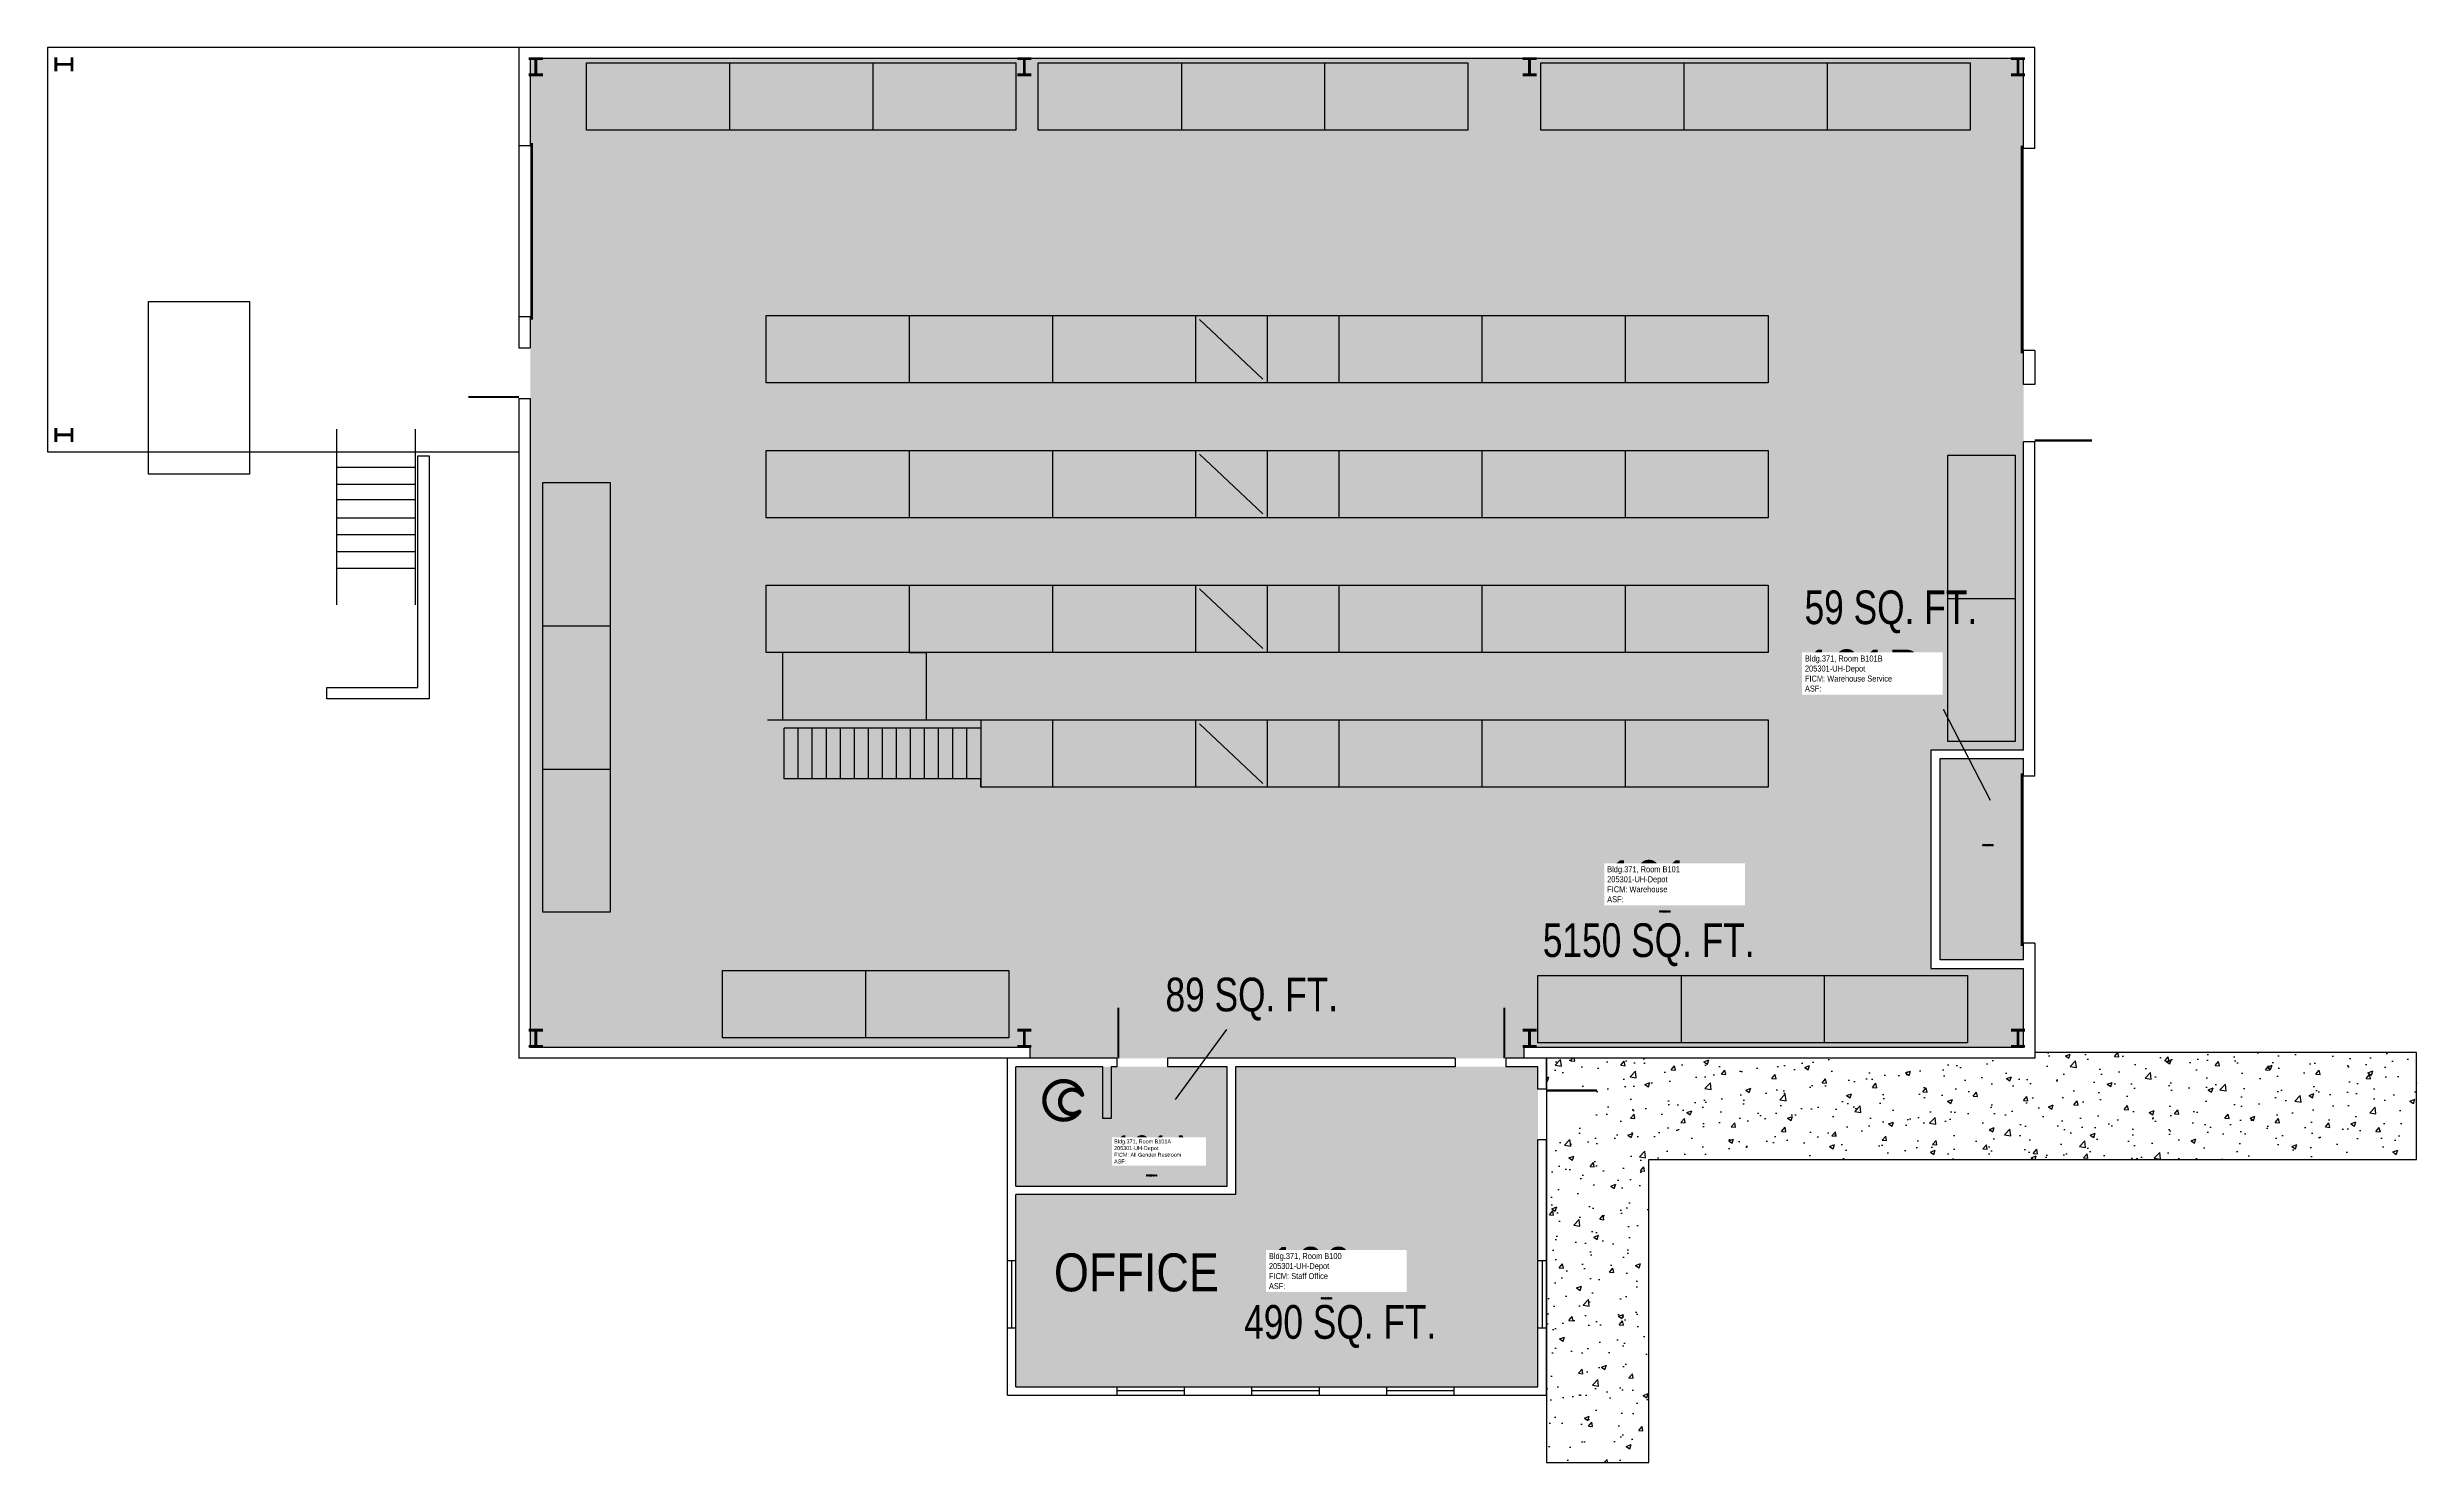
# Model space of a CAD drawing. Header units: inches. Extents: x 0 to 1688, y -48 to 960.
import ezdxf
from ezdxf.enums import TextEntityAlignment as Align

# ---------------------------------------------------------------- set-up
doc = ezdxf.new("R2010")
doc.units = ezdxf.units.IN
doc.header["$LTSCALE"] = 10
doc.header["$MEASUREMENT"] = 0
doc.layers.get('0').update_dxf_attribs({"linetype": 'CONTINUOUS'})
for name, color, linetype in [('A-DOOR', 2, 'CONTINUOUS'), ('A-FLOR', 3, 'CONTINUOUS'), ('A-GLAZ', 1, 'CONTINUOUS'), ('A-GLAZ-SILL', 2, 'CONTINUOUS'), ('A-IDEN-ICON', 4, 'CONTINUOUS'), ('A-IDEN-RNUM', 7, 'CONTINUOUS'), ('A-IDEN-SNUM', 4, 'CONTINUOUS'), ('A-IDEN-TEXT', 4, 'CONTINUOUS'), ('A-IDEN-VNUM', 4, 'CONTINUOUS'), ('A-SITE', 3, 'CONTINUOUS'), ('A-WALL', 5, 'CONTINUOUS'), ('AREA-TEXT', 3, 'CONTINUOUS'), ('Rooms-Category-Color', 7, 'CONTINUOUS'), ('Rooms-College-Color', 7, 'CONTINUOUS'), ('Rooms-Department-Color', 7, 'CONTINUOUS'), ('Rooms-Division-Color', 7, 'CONTINUOUS'), ('Rooms-Information', 7, 'CONTINUOUS')]:
    doc.layers.add(name, color=color, linetype=linetype)
doc.styles.add('AREA', font='arial.ttf', dxfattribs={"width": 0.75, "height": 24})
doc.styles.add('ROOMSNUMBER', font='TXT.SHX', dxfattribs={"height": 1})
doc.styles.add('ROOMVNUMBER', font='arial.ttf', dxfattribs={"width": 0.85, "height": 30})
doc.styles.add('TEXT', font='arial.ttf', dxfattribs={"width": 0.85, "height": 30})

# ---------------------------------------------------------------- blocks, each defined once
blk = doc.blocks.new('CPBATH')
at = {"const_width": 0.0127}
for points in [[(0.0571, 0.0168, 0.861492), (-0.0551, 0, 1)], [(-0.0551, 0, 0.726902), (0.0487, -0.0337, 1)], [(0.0571, 0.0168, 0.729002), (-0.0084, -0.0042, 1)], [(-0.0084, -0.0042, 0.609468), (0.0487, -0.0337, 1)]]:
    blk.add_lwpolyline(points, format="xyb", dxfattribs=at)
at = {"const_width": 0.00637}
for points in [[(0.0544, 0.0152, 1), (0.0599, 0.0184, 1)], [(0.0459, -0.0353, 1), (0.0515, -0.0321, 1)]]:
    blk.add_lwpolyline(points, format="xyb", close=True, dxfattribs=at)

msp = doc.modelspace()

# ---------------------------------------------------------------- hatches: boundary and pattern name
at = {"layer": 'A-SITE', "transparency": 33554559}
h = msp.add_hatch(dxfattribs=at)
h.set_pattern_fill('AR-CONC', color=256, scale=5)
h.paths.add_polyline_path([(1688, 244), (1416, 244), (1416, 240), (1068, 240), (1068, 217), (1104, 217, -0.40813), (1068, 181.7), (1068, -48), (1141, -48), (1141, 168), (1688, 168)])
at = {"layer": 'Rooms-Category-Color', "true_color": 0xe3c5e1}
for points in [[(1408, 459.5), (1342, 459.5), (1342, 304), (1408, 304), (1408, 248), (1052, 248), (1052, 240), (700, 240), (700, 248), (344, 248), (344, 952), (1408, 952)], [(1348.5, 453.5), (1348.5, 310), (1408, 310), (1408, 453.5)]]:
    msp.add_hatch(color=254, dxfattribs=at).paths.add_polyline_path(points)
at = {"layer": 'Rooms-Category-Color', "true_color": 0xadadad}
msp.add_hatch(color=253, dxfattribs=at).paths.add_polyline_path([(690, 234), (840.5, 234), (840.5, 149), (690, 149)])
at = {"layer": 'Rooms-Category-Color', "true_color": 0xfa9ba3}
msp.add_hatch(color=241, dxfattribs=at).paths.add_polyline_path([(846.5, 234), (1062, 234), (1062, 6), (690, 6), (690, 143), (846.5, 143)])
at = {"layer": 'Rooms-College-Color', "true_color": 0xadadad}
for points in [[(1408, 459.5), (1342, 459.5), (1342, 304), (1408, 304), (1408, 248), (1052, 248), (1052, 240), (700, 240), (700, 248), (344, 248), (344, 952), (1408, 952)], [(1348.5, 453.5), (1348.5, 310), (1408, 310), (1408, 453.5)], [(690, 234), (840.5, 234), (840.5, 149), (690, 149)], [(846.5, 234), (1062, 234), (1062, 6), (690, 6), (690, 143), (846.5, 143)]]:
    msp.add_hatch(color=253, dxfattribs=at).paths.add_polyline_path(points)
at = {"layer": 'Rooms-Department-Color', "true_color": 0x604aed}
for points in [[(1408, 459.5), (1342, 459.5), (1342, 304), (1408, 304), (1408, 248), (1052, 248), (1052, 240), (700, 240), (700, 248), (344, 248), (344, 952), (1408, 952)], [(1348.5, 453.5), (1348.5, 310), (1408, 310), (1408, 453.5)], [(846.5, 234), (1062, 234), (1062, 6), (690, 6), (690, 143), (846.5, 143)]]:
    msp.add_hatch(color=173, dxfattribs=at).paths.add_polyline_path(points)
at = {"layer": 'Rooms-Department-Color', "true_color": 0xacacac}
msp.add_hatch(color=253, dxfattribs=at).paths.add_polyline_path([(690, 234), (840.5, 234), (840.5, 149), (690, 149)])
at = {"layer": 'Rooms-Division-Color', "true_color": 0x604aed}
for points in [[(1408, 459.5), (1342, 459.5), (1342, 304), (1408, 304), (1408, 248), (1052, 248), (1052, 240), (700, 240), (700, 248), (344, 248), (344, 952), (1408, 952)], [(1348.5, 453.5), (1348.5, 310), (1408, 310), (1408, 453.5)], [(846.5, 234), (1062, 234), (1062, 6), (690, 6), (690, 143), (846.5, 143)]]:
    msp.add_hatch(color=173, dxfattribs=at).paths.add_polyline_path(points)
at = {"layer": 'Rooms-Division-Color', "true_color": 0xadadad}
msp.add_hatch(color=253, dxfattribs=at).paths.add_polyline_path([(690, 234), (840.5, 234), (840.5, 149), (690, 149)])

# ---------------------------------------------------------------- linework, layer by layer
at = {"layer": 'A-DOOR', "const_width": 2}
for points in [[(345, 766), (345, 892)], [(1407, 890), (1407, 742)], [(1407, 443), (1407, 320)]]:
    msp.add_lwpolyline(points, dxfattribs=at)
at = {"layer": 'A-DOOR'}
for points in [[(336, 711, 1.5, 1.5, 0), (300, 711, 0, 0, 0), (300, 711.8, 0, 0, -0.414214), (337.5, 746.2, 0, 0, -0.414214)], [(1415.8, 680.1, 1.71, 1.71, 0), (1456.8, 680.1, 0, 0, 0), (1456.8, 681, 0, 0, 0.414214), (1414.1, 720.3, 0, 0, 0.414214)], [(763, 240, 1.5, 1.5, 0), (763, 276, 0, 0, 0), (763.8, 276, 0, 0, -0.414214), (798.2, 238.5, 0, 0, -0.414214)], [(1038, 240, 1.5, 1.5, 0), (1038, 276, 0, 0, 0), (1037.2, 276, 0, 0, 0.414214), (1002.8, 238.5, 0, 0, 0.414214)], [(1068, 217, 1.5, 1.5, 0), (1104, 217, 0, 0, 0), (1104, 216.2, 0, 0, -0.414214), (1066.5, 181.8, 0, 0, -0.414214)]]:
    msp.add_lwpolyline(points, format="xyseb", dxfattribs=at)
at = {"layer": 'A-FLOR'}
for p, q in [((384, 949), (690, 949)), ((384, 901), (384, 949)), ((486, 949), (486, 901)), ((588, 949), (588, 901)), ((690, 949), (690, 901)), ((706, 949), (1012, 949)), ((706, 901), (706, 949)), ((808, 949), (808, 901)), ((910, 949), (910, 901)), ((1012, 949), (1012, 901)), ((1064, 949), (1370, 949)), ((1064, 901), (1064, 949)), ((1166, 949), (1166, 901)), ((1268, 949), (1268, 901)), ((1370, 949), (1370, 901)), ((690, 901), (384, 901)), ((1012, 901), (706, 901)), ((1370, 901), (1064, 901)), ((512, 769), (1226, 769)), ((512, 721), (512, 769)), ((614, 769), (614, 721)), ((716, 769), (716, 721)), ((818, 769), (818, 721)), ((866, 723.8), (820.8, 766.3)), ((869, 769), (869, 721)), ((920, 769), (920, 721)), ((1022, 769), (1022, 721)), ((1124, 769), (1124, 721)), ((1226, 769), (1226, 721)), ((1226, 721), (512, 721)), ((512, 673), (1226, 673)), ((512, 625), (512, 673)), ((614, 673), (614, 625)), ((716, 673), (716, 625)), ((818, 673), (818, 625)), ((866, 627.8), (820.8, 670.3)), ((869, 673), (869, 625)), ((920, 673), (920, 625)), ((1022, 673), (1022, 625)), ((1124, 673), (1124, 625)), ((1226, 673), (1226, 625)), ((1354, 465.5), (1354, 669.5)), ((1354, 669.5), (1402, 669.5)), ((1402, 669.5), (1402, 465.5)), ((353, 344), (353, 650)), ((353, 650), (401, 650)), ((401, 650), (401, 344)), ((1226, 625), (512, 625)), ((512, 577), (1226, 577)), ((512, 529), (512, 577)), ((614, 577), (614, 529)), ((716, 577), (716, 529)), ((818, 577), (818, 529)), ((866, 531.8), (820.8, 574.3)), ((869, 577), (869, 529)), ((920, 577), (920, 529)), ((1022, 577), (1022, 529)), ((1124, 577), (1124, 529)), ((1226, 577), (1226, 529)), ((1354, 567.5), (1402, 567.5)), ((353, 548), (401, 548)), ((1226, 529), (512, 529)), ((524, 481), (524, 529)), ((614, 529), (626, 529)), ((626, 529), (626, 481)), ((513, 481), (1226, 481)), ((665, 475), (525, 475)), ((525, 439), (525, 475)), ((535, 439), (535, 475)), ((545, 439), (545, 475)), ((555, 439), (555, 475)), ((565, 439), (565, 475)), ((575, 439), (575, 475)), ((585, 439), (585, 475)), ((595, 439), (595, 475)), ((605, 439), (605, 475)), ((615, 439), (615, 475)), ((625, 439), (625, 475)), ((635, 439), (635, 475)), ((645, 439), (645, 475)), ((655, 439), (655, 475)), ((665, 481), (665, 433)), ((665, 481), (665, 475)), ((716, 481), (716, 433)), ((818, 481), (818, 433)), ((866, 435.8), (820.8, 478.3)), ((869, 481), (869, 433)), ((920, 481), (920, 433)), ((1022, 481), (1022, 433)), ((1124, 481), (1124, 433)), ((1226, 481), (1226, 433)), ((1402, 465.5), (1354, 465.5)), ((353, 446), (401, 446)), ((535, 439), (525, 439)), ((545, 439), (535, 439)), ((555, 439), (545, 439)), ((565, 439), (555, 439)), ((575, 439), (565, 439)), ((585, 439), (575, 439)), ((595, 439), (585, 439)), ((605, 439), (595, 439)), ((615, 439), (605, 439)), ((625, 439), (615, 439)), ((635, 439), (625, 439)), ((645, 439), (635, 439)), ((655, 439), (645, 439)), ((665, 439), (655, 439)), ((665, 433), (665, 439)), ((1226, 433), (665, 433)), ((401, 344), (353, 344)), ((481, 302.5), (685, 302.5)), ((481, 254.5), (481, 302.5)), ((583, 254.5), (583, 302.5)), ((685, 302.5), (685, 254.5)), ((1062, 299), (1368, 299)), ((1062, 251), (1062, 299)), ((1164, 299), (1164, 251)), ((1266, 299), (1266, 251)), ((1368, 299), (1368, 251)), ((685, 254.5), (481, 254.5)), ((1368, 251), (1062, 251))]:
    msp.add_line(p, q, dxfattribs=at)
at = {"layer": 'A-GLAZ'}
for p, q in [((687, 96), (687, 48)), ((1065, 96), (1065, 48)), ((810, 3), (762, 3)), ((906, 3), (858, 3)), ((1002, 3), (954, 3))]:
    msp.add_line(p, q, dxfattribs=at)
at = {"layer": 'A-GLAZ-SILL'}
for p, q in [((684, 48), (684, 96)), ((690, 48), (690, 96)), ((1062, 48), (1062, 96)), ((1068, 48), (1068, 96)), ((762, 6), (810, 6)), ((762, 0), (810, 0)), ((858, 6), (906, 6)), ((858, 0), (906, 0)), ((954, 6), (1002, 6)), ((954, 0), (1002, 0))]:
    msp.add_line(p, q, dxfattribs=at)
at = {"layer": 'A-IDEN-VNUM'}
msp.add_line((1350.6, 488.7), (1384.1, 423.9), dxfattribs=at)
at = {"layer": 'A-SITE'}
for p, q in [((206, 688), (206, 563)), ((262, 688), (262, 563)), ((206, 661), (262, 661)), ((206, 649), (262, 649)), ((206, 638), (262, 638)), ((206, 625), (262, 625)), ((206, 613), (262, 613)), ((206, 601), (262, 601)), ((206, 589), (262, 589))]:
    msp.add_line(p, q, dxfattribs=at)
msp.add_lwpolyline([(72, 779), (144, 779), (144, 656), (72, 656)], close=True, dxfattribs=at)
for points in [[(264, 669), (272, 669), (272, 496), (199, 496), (199, 504), (264, 504), (264, 669)], [(1068, 240), (1068, -48), (1141, -48), (1141, 168), (1688, 168), (1688, 244), (1416, 244), (1416, 240), (1068, 240)]]:
    msp.add_lwpolyline(points, dxfattribs=at)
at = {"layer": 'A-WALL'}
for p, q in [((336, 960), (0, 960)), ((0, 960), (0, 672)), ((1416, 960), (336, 960)), ((336, 960), (336, 746)), ((344, 952), (344, 890)), ((1408, 952), (344, 952)), ((1408, 888), (1408, 952)), ((1416, 888), (1416, 960)), ((344, 890), (336, 890)), ((1416, 888), (1408, 888)), ((344, 768), (336, 768)), ((344, 768), (344, 746)), ((336, 746), (344, 746)), ((1416, 744), (1408, 744)), ((1408, 720), (1408, 744)), ((1416, 744), (1416, 720)), ((336, 710), (344, 710)), ((336, 710), (336, 240)), ((344, 710), (344, 248)), ((1416, 720), (1408, 720)), ((1408, 459.5), (1408, 679)), ((1416, 679), (1408, 679)), ((1416, 441), (1416, 679)), ((0, 672), (336, 672)), ((1408, 459.5), (1342, 459.5)), ((1342, 459.5), (1342, 304)), ((1348.5, 310), (1348.5, 453.5)), ((1348.5, 453.5), (1408, 453.5)), ((1408, 441), (1408, 453.5)), ((1416, 441), (1408, 441)), ((1408, 310), (1408, 322)), ((1416, 322), (1408, 322)), ((1416, 322), (1416, 240)), ((1342, 304), (1408, 304)), ((1408, 310), (1348.5, 310)), ((1408, 248), (1408, 304)), ((762, 240), (336, 240)), ((344, 248), (700, 248)), ((684, 96), (684, 240)), ((700, 248), (700, 240)), ((762, 240), (762, 234)), ((798, 240), (798, 234)), ((1003, 240), (798, 240)), ((1003, 240), (1003, 234)), ((1416, 240), (1039, 240)), ((1039, 240), (1039, 234)), ((1052, 248), (1052, 240)), ((1052, 248), (1408, 248)), ((1068, 218), (1068, 240)), ((752, 234), (690, 234)), ((690, 149), (690, 234)), ((762, 234), (758, 234)), ((840.5, 234), (798, 234)), ((1003, 234), (846.5, 234)), ((1062, 234), (1039, 234)), ((1062, 218), (1062, 234)), ((1068, 218), (1062, 218)), ((1068, 182), (1062, 182)), ((1062, 96), (1062, 182)), ((1068, 96), (1068, 182)), ((690, 96), (690, 143)), ((684, 96), (690, 96)), ((1062, 96), (1068, 96)), ((684, 0), (684, 48)), ((684, 48), (690, 48)), ((690, 6), (690, 48)), ((1062, 6), (1062, 48)), ((1062, 48), (1068, 48)), ((1068, 0), (1068, 48)), ((684, 0), (762, 0)), ((690, 6), (762, 6)), ((762, 6), (762, 0)), ((810, 6), (810, 0)), ((810, 6), (858, 6)), ((810, 0), (858, 0)), ((858, 6), (858, 0)), ((906, 6), (906, 0)), ((906, 6), (954, 6)), ((906, 0), (954, 0)), ((954, 6), (954, 0)), ((1002, 6), (1002, 0)), ((1002, 6), (1062, 6)), ((1002, 0), (1068, 0))]:
    msp.add_line(p, q, dxfattribs=at)
at = {"layer": 'A-WALL', "const_width": 2}
for points in [[(6, 953), (6, 943)], [(17.5, 948), (6, 948)], [(17.5, 953), (17.5, 943)], [(353, 952), (343, 952)], [(348, 940.5), (348, 952)], [(701, 952), (691, 952)], [(696, 940.5), (696, 952)], [(1061, 952), (1051, 952)], [(1056, 940.5), (1056, 952)], [(1409, 952), (1399, 952)], [(1404, 940.5), (1404, 952)], [(353, 940.5), (343, 940.5)], [(701, 940.5), (691, 940.5)], [(1061, 940.5), (1051, 940.5)], [(1409, 940.5), (1399, 940.5)], [(6, 689), (6, 679)], [(17.5, 684), (6, 684)], [(17.5, 689), (17.5, 679)], [(353, 260), (343, 260)], [(348, 248.5), (348, 260)], [(701, 260), (691, 260)], [(696, 248.5), (696, 260)], [(1061, 260), (1051, 260)], [(1056, 248.5), (1056, 260)], [(1409, 260), (1399, 260)], [(1404, 248.5), (1404, 260)], [(353, 248.5), (343, 248.5)], [(701, 248.5), (691, 248.5)], [(1061, 248.5), (1051, 248.5)], [(1409, 248.5), (1399, 248.5)]]:
    msp.add_lwpolyline(points, dxfattribs=at)
at = {"layer": 'A-WALL'}
for points in [[(846.5, 234), (846.5, 143), (690, 143)], [(690, 149), (840.5, 149), (840.5, 234)], [(758, 234), (758, 197), (752, 197), (752, 234)]]:
    msp.add_lwpolyline(points, dxfattribs=at)
at = {"layer": 'AREA-TEXT'}
msp.add_line((840.1, 260.5), (803.4, 210.7), dxfattribs=at)

# ---------------------------------------------------------------- block references
at = {"layer": 'A-IDEN-ICON', "xscale": 240, "yscale": 240, "zscale": 240}
msp.add_blockref('CPBATH', (723.5, 210), dxfattribs=at)

# ---------------------------------------------------------------- texts
at = {"layer": 'A-IDEN-RNUM', "style": 'ROOMSNUMBER', "width": 0.85}
for s, p in [('0101-B0', (1378.7, 391.3)), ('0101-00', (1148.5, 344)), ('0101-A0', (783, 156)), ('0100-00', (907.5, 68.5))]:
    msp.add_text(s, height=1, rotation=360, dxfattribs=at).set_placement(p)
at = {"layer": 'A-IDEN-SNUM', "style": 'ROOMSNUMBER', "width": 0.85}
for s, p in [('3710B101B0', (1378.7, 391.3)), ('3710B10100', (1148.5, 344)), ('3710B101A0', (783, 156)), ('3710B10000', (907.5, 68.5))]:
    msp.add_text(s, height=1, rotation=360, dxfattribs=at).set_placement(p)
at = {"layer": 'A-IDEN-TEXT', "style": 'TEXT', "width": 0.85}
msp.add_text('OFFICE', height=27, dxfattribs=at).set_placement((775.9, 87.5), align=Align.MIDDLE)
at = {"layer": 'A-IDEN-VNUM', "style": 'ROOMVNUMBER', "width": 0.85}
for s, height, p in [('101B', 30, (1252.2, 501.1)), ('101', 30, (1111.3, 351)), ('101A', 20, (760, 165)), ('100', 30, (870.3, 75.5))]:
    msp.add_text(s, height=height, rotation=360, dxfattribs=at).set_placement(p)
at = {"layer": 'AREA-TEXT', "style": 'AREA', "width": 0.75}
for s, p in [('59 SQ. FT.', (1313.4, 561.2)), ('5150 SQ. FT.', (1140.9, 324.1)), ('89 SQ. FT.', (858.1, 285.4)), ('490 SQ. FT.', (921.1, 52.2))]:
    msp.add_text(s, height=24, dxfattribs=at).set_placement(p, align=Align.MIDDLE_CENTER)

# ---------------------------------------------------------------- next in the draw order: texts
at = {"layer": 'Rooms-Information', "attachment_point": 7, "rotation": 360, "style": 'ROOMVNUMBER', "bg_fill": 3, "box_fill_scale": 1.5, "bg_fill_color": 256, "bg_fill_true_color": 13158600, "bg_fill_transparency": 0}
for s, insert, char_height, width in [('Bldg.371, Room B101B^M^J205301-UH-Depot^M^JFICM: Warehouse Service^M^JASF: ', (1252.2, 501.1), 4.286, 96), ('Bldg.371, Room B101^M^J205301-UH-Depot^M^JFICM: Warehouse^M^JASF: ', (1111.3, 351), 4.286, 96), ('Bldg.371, Room B101A^M^J205301-UH-Depot^M^JFICM: All Gender Restroom^M^JASF: ', (760, 165), 2.857, 64), ('Bldg.371, Room B100^M^J205301-UH-Depot^M^JFICM: Staff Office^M^JASF: ', (870.3, 75.5), 4.286, 96)]:
    msp.add_mtext(s, dxfattribs=dict(at, insert=insert, char_height=char_height, width=width))

doc.saveas('drawing.dxf')
